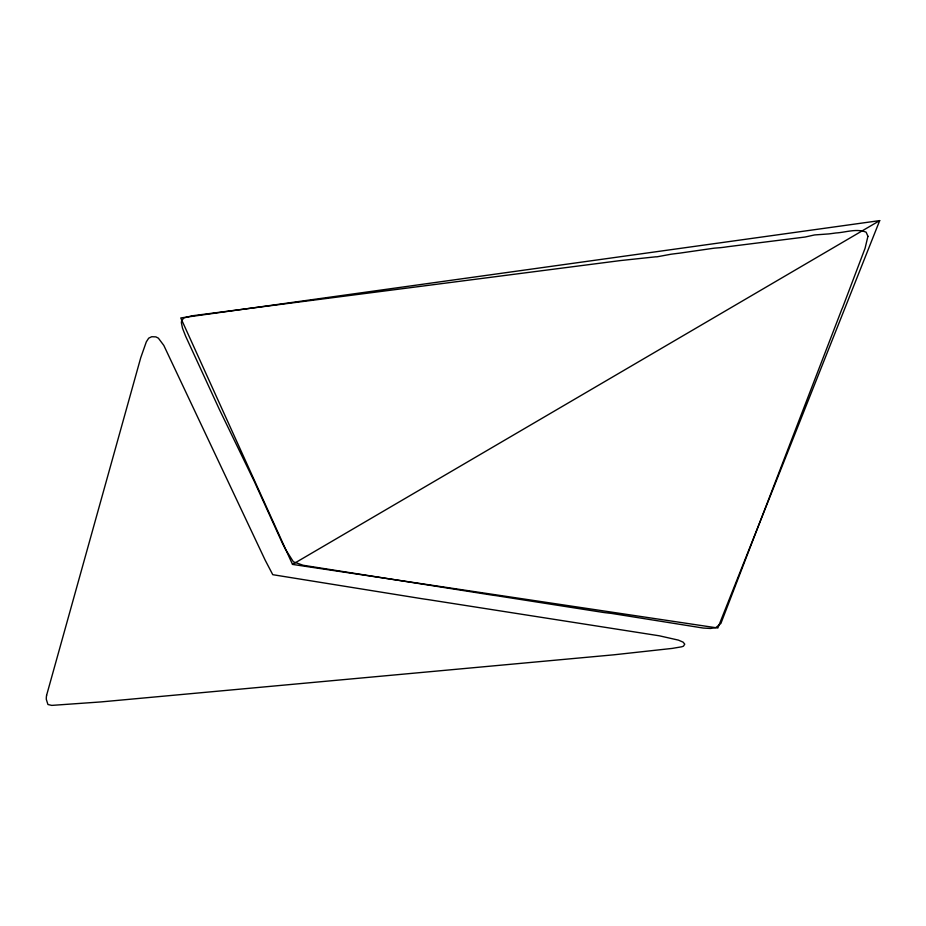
<?xml version="1.0" encoding="UTF-8"?>
<svg xmlns="http://www.w3.org/2000/svg" width="926" height="926" viewBox="0 0 926 926"><rect width="100%" height="100%" fill="white"/><g stroke="black" fill="none" stroke-linecap="round" stroke-linejoin="round"><path stroke-width="1.39" d="M879.7 220.608L717.847 628.013L292.5 564.409L180.767 317.942L879.7 220.608L292.5 564.409M867.928 236.292L865.069 248.295L842.614 307.536A127.985 73.895 0 0 0 841.722 309.527L720.879 623.453L715.821 627.608L710.612 628.465L703.193 628.048L611.449 613.406A28.509 16.46 0 0 0 608.868 613.116L605.662 612.746A123.748 71.441 0 0 1 602.976 612.387L495.387 595.534A39.806 22.976 0 0 1 493.373 595.291A53.21 30.72 0 0 1 491.903 595.082L303.138 565.265L293.403 561.816L285.44 549.234A420.057 242.519 0 0 1 281.84 542.046L254.465 481.786L219.404 409.5L185.663 336.288L182.515 328.232L181.38 322.711L181.623 320.72L183.834 317.965L191.728 315.859L620.501 260.565L655.84 256.803A3.345 1.933 0 0 0 656.488 256.826A4.028 2.327 0 0 0 657.819 256.664L671.118 254.21A328.024 189.379 0 0 1 679.314 253.192L712.337 248.434A34.193 19.747 0 0 1 714.756 248.122L720.289 247.682A82.298 47.515 0 0 0 724.433 247.196A76.8 44.344 0 0 0 727.512 246.744L805.157 237.021L814.22 235.019A4.179 2.408 0 0 1 815.227 234.891L828.897 233.908A251.698 145.313 0 0 0 835.808 232.982C845.716 232.438 856.55 228.224 866.134 232.183L867.928 236.292M46.601 695.31L46.439 696.364A52.053 30.049 0 0 0 46.323 699.431L47.944 704.512L51.775 705.392L100.818 701.931L613.88 654.809L672.241 648.408L681.744 646.788L683.457 646.186L684.742 644.16L683.122 642.158L678.457 640.132L659.335 635.803L428.159 599.62A212.343 122.591 0 0 1 422.731 598.833A264.188 152.524 0 0 1 418.737 598.196L272.765 574.687L265.206 560.207L163.821 345.433L158.369 338.152L155.869 336.879L151.725 336.717L148.704 338.164L146.32 341.844L140.74 357.702L46.601 695.31"/></g></svg>
